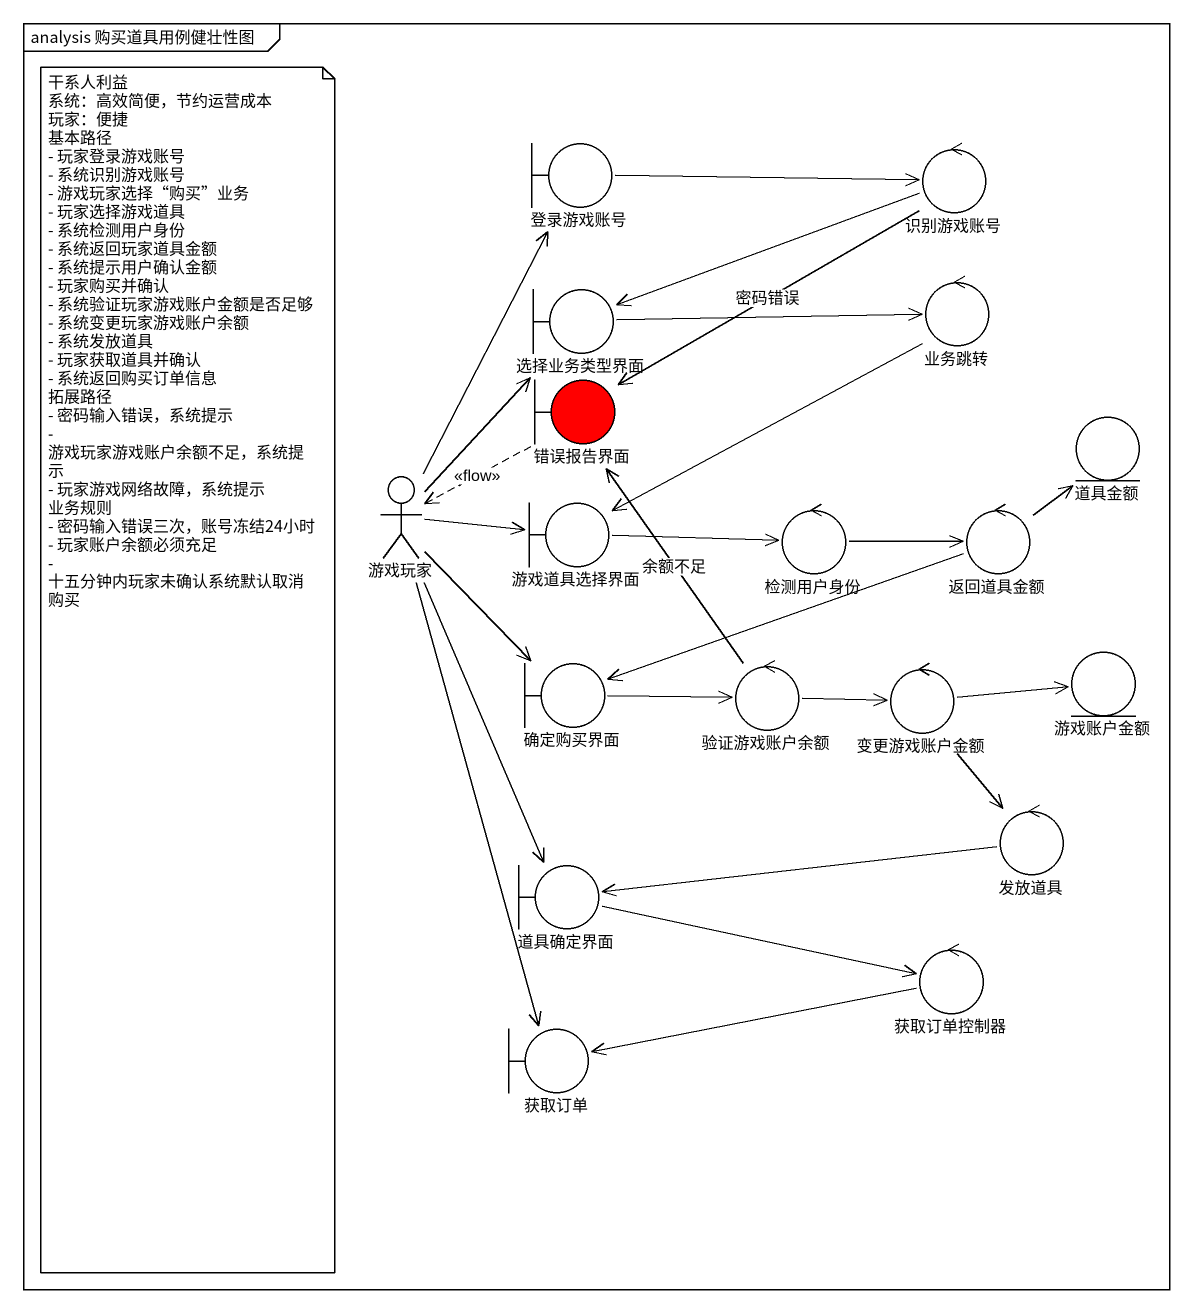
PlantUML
@startuml
mainframe analysis 购买道具用例健壮性图
boundary 登录游戏账号
control 识别游戏账号
boundary 选择业务类型界面
control 业务跳转
boundary 错误报告界面 #FF0000
entity 道具金额
actor 游戏玩家
boundary 游戏道具选择界面
control 检测用户身份
control 返回道具金额
boundary 确定购买界面
entity 游戏账户金额
control 验证游戏账户余额
control 变更游戏账户金额
control 发放道具
boundary 道具确定界面
control 获取订单控制器
boundary 获取订单
登录游戏账号 -right-> 识别游戏账号
识别游戏账号 -left-> 选择业务类型界面
识别游戏账号 --> 错误报告界面 : 密码错误
选择业务类型界面 -right-> 业务跳转
业务跳转 -left-> 游戏道具选择界面
错误报告界面 ..> 游戏玩家 : <<flow>>
游戏玩家 -up-> 登录游戏账号
游戏玩家 -up-> 选择业务类型界面
游戏玩家 -right-> 游戏道具选择界面
游戏玩家 --> 确定购买界面
游戏玩家 --> 道具确定界面
游戏玩家 --> 获取订单
游戏道具选择界面 -right-> 检测用户身份
检测用户身份 -right-> 返回道具金额
返回道具金额 -up-> 道具金额
返回道具金额 -left-> 确定购买界面
确定购买界面 -right-> 验证游戏账户余额
验证游戏账户余额 -up-> 错误报告界面 : 余额不足
验证游戏账户余额 -right-> 变更游戏账户金额
变更游戏账户金额 -right-> 游戏账户金额
变更游戏账户金额 --> 发放道具
发放道具 -left-> 道具确定界面
道具确定界面 -right-> 获取订单控制器
获取订单控制器 -left-> 获取订单
note as N1
  干系人利益
  系统：高效简便，节约运营成本
  玩家：便捷
  基本路径
  - 玩家登录游戏账号
  - 系统识别游戏账号
  - 游戏玩家选择“购买”业务
  - 玩家选择游戏道具
  - 系统检测用户身份
  - 系统返回玩家道具金额
  - 系统提示用户确认金额
  - 玩家购买并确认
  - 系统验证玩家游戏账户金额是否足够
  - 系统变更玩家游戏账户余额
  - 系统发放道具
  - 玩家获取道具并确认
  - 系统返回购买订单信息
  拓展路径
  - 密码输入错误，系统提示
  - 游戏玩家游戏账户余额不足，系统提示
  - 玩家游戏网络故障，系统提示
  业务规则
  - 密码输入错误三次，账号冻结24小时
  - 玩家账户余额必须充足
  - 十五分钟内玩家未确认系统默认取消购买
end note
@enduml
